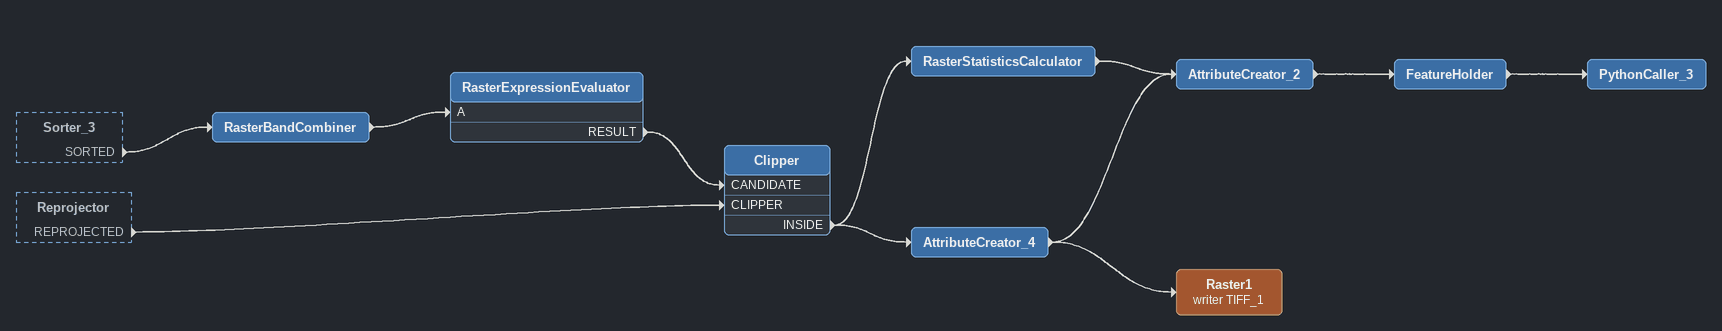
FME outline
Sorter_3 [outside]
    SORTED -> RasterBandCombiner
Reprojector [outside]
    REPROJECTED -> Clipper [CLIPPER]
RasterBandCombiner
    -> RasterExpressionEvaluator [A]
RasterExpressionEvaluator
    RESULT -> Clipper [CANDIDATE]
Clipper
    INSIDE -> RasterStatisticsCalculator
    INSIDE -> AttributeCreator_4
RasterStatisticsCalculator
    -> AttributeCreator_2
AttributeCreator_4
    -> Raster1 (writer TIFF_1)
    -> AttributeCreator_2
AttributeCreator_2
    -> FeatureHolder
FeatureHolder
    -> PythonCaller_3
PythonCaller_3
Raster1 (writer TIFF_1)
